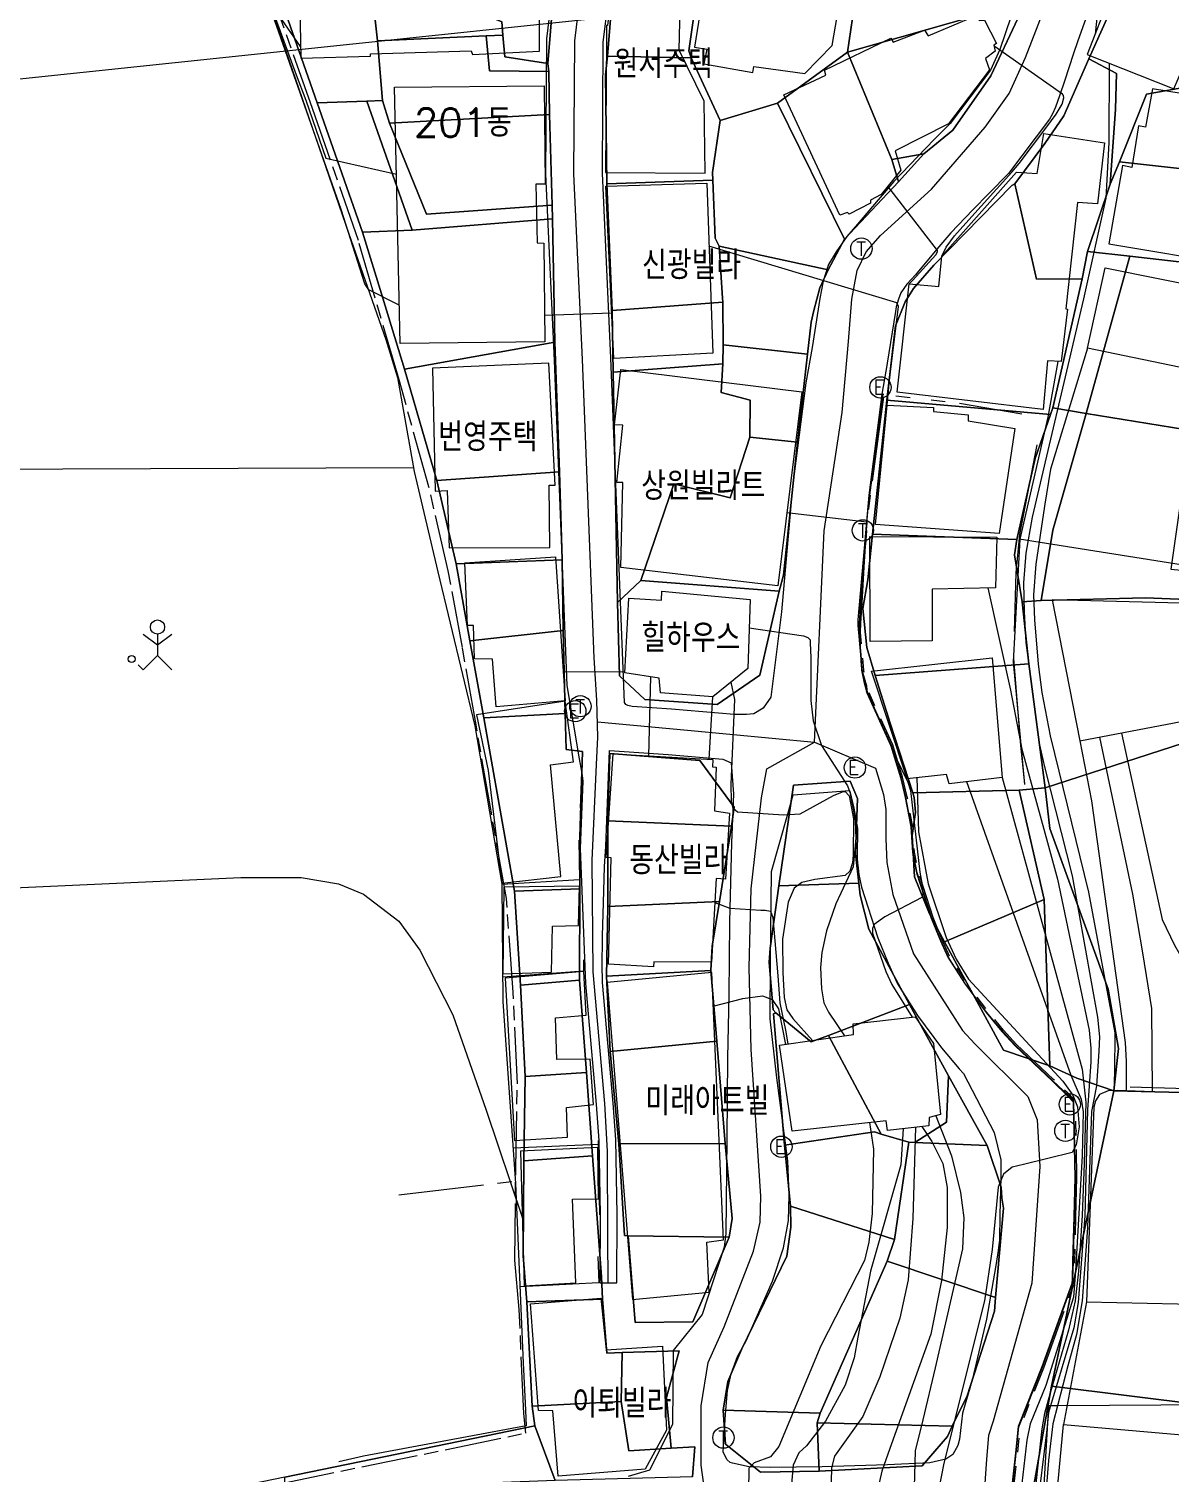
# Model space of a CAD drawing. Header units: feet. Extents: x 197796 to 199821, y 552499 to 555392.
# Drawn here: x 198933.8 to 199014.2, y 553423 to 553524.7 of the extents above; entities that cross this region are included whole.
import ezdxf

# ---------------------------------------------------------------- set-up
doc = ezdxf.new("R2010")
doc.units = ezdxf.units.FT
doc.header["$MEASUREMENT"] = 0
doc.linetypes.add('ANYANG1', pattern=[11.5, 6, -1, 1, -1.5, 1, -1])
doc.linetypes.add('JEON', pattern=[12, 4, -0.5, 1, -0.5, 4, -0.5, 1, -0.5])
for name, color, linetype in [('AAA001', 7, 'CONTINUOUS'), ('AAA002', 7, 'CONTINUOUS'), ('AAA008', 7, 'CONTINUOUS'), ('AAC001', 7, 'CONTINUOUS'), ('AAC006', 7, 'ANYANG1'), ('ABB001', 7, 'CONTINUOUS'), ('AD002', 7, 'CONTINUOUS'), ('AD0022', 1, 'CONTINUOUS'), ('AZ0202', 7, 'CONTINUOUS'), ('AZ0203', 7, 'CONTINUOUS'), ('AZ080', 1, 'CONTINUOUS'), ('AZ0801', 7, 'CONTINUOUS'), ('CAA001', 7, 'CONTINUOUS'), ('CAA002', 30, 'CONTINUOUS'), ('EA0018', 7, 'JEON'), ('wipco_image', 2, 'CONTINUOUS'), ('wipco_지적', 20, 'CONTINUOUS'), ('ZC002', 7, 'CONTINUOUS')]:
    doc.layers.add(name, color=color, linetype=linetype)
doc.styles.add('GHS', font='ROMANS', dxfattribs={"bigfont": 'NGSW.shx'})
doc.styles.add('NGSW', font='ROMANS.shx', dxfattribs={"bigfont": 'NGSW.shx'})
picture_1 = doc.add_image_def('image1.jpg', size_in_pixel=(8269, 5907))

# ---------------------------------------------------------------- blocks, each defined once
blk = doc.blocks.new('AZ0202')
at = {"layer": 'AZ0202'}
blk.add_circle((0, 0), 0.75, dxfattribs=at)
at = {"layer": 'AZ0202', "style": 'GHS'}
blk.add_text('E', height=1, dxfattribs=at).set_placement((-0.5, -0.48))
blk = doc.blocks.new('AZ0203')
at = {"layer": 'AZ0203'}
blk.add_circle((0, 0), 0.75, dxfattribs=at)
at = {"layer": 'AZ0203', "style": 'GHS'}
blk.add_text('T', height=1, dxfattribs=at).set_placement((-0.36, -0.52))
blk = doc.blocks.new('ABB001')
at = {"layer": 'ABB001'}
for points in [[(0, 0), (0, -1.5)], [(-1, 0), (0, -0.75), (1, 0)], [(0, -1.5), (-1, -2.5)], [(0, -1.5), (1, -2.5)], [(-1.35, -2.15), (-1, -2.5)]]:
    blk.add_lwpolyline(points, dxfattribs=at)
for centre, radius in [((0, 0.5), 0.5), ((-1.82, -1.75), 0.25)]:
    blk.add_circle(centre, radius, dxfattribs=at)

msp = doc.modelspace()

# ---------------------------------------------------------------- linework, layer by layer
at = {"layer": 'AAA001', "color": 255, "flags": 128}
for points in [[(198991.6, 553530.65), (198989.1, 553531.14), (198989.11, 553532.38), (198985.7, 553532.91), (198985.58, 553532.22), (198982.18, 553532.84), (198980.66, 553523.43), (198981.53, 553523.29), (198981.33, 553522.26), (198984.79, 553521.63), (198984.84, 553522.07), (198988.45, 553521.56), (198990.36, 553523.54)], [(199020.29, 553528.43), (199012.78, 553531.46), (199011.47, 553531), (199008.33, 553522.9), (199014.44, 553520.5), (199015.04, 553521.89), (199017.3, 553520.98)], [(198986.97, 553520.06), (198989.93, 553521.46), (198989.83, 553521.81), (198994.51, 553524.06), (198994.67, 553523.78), (198996.87, 553524.61), (198997.14, 553524.21), (199000.47, 553525.62), (199000.74, 553525.29), (199001.09, 553525.33), (199001.95, 553523.69), (199001.75, 553523.56), (199001.85, 553523.14), (199001.18, 553522.63), (199001.45, 553521.82), (198998.56, 553518.02), (198994.81, 553516.12), (198995.21, 553514.77), (198993.82, 553513.05), (198993.07, 553512.65), (198993.07, 553512.43), (198991.57, 553511.66), (198991.45, 553511.78), (198990.92, 553511.6)], [(199020.3, 553519.91), (199017.13, 553520.49), (199016.98, 553519.83), (199012.94, 553520.49), (199012.44, 553517.79), (199011.96, 553517.88), (199011.48, 553514.95), (199010.83, 553515.08), (199009.87, 553509.58), (199018.56, 553508.11), (199019.86, 553515.27), (199019.62, 553515.34)], [(198994.94, 553499.13), (198995.8, 553506.76), (198997.89, 553506.56), (198998.1, 553508.71), (199003.36, 553514.61), (199004.81, 553514.52), (199005.28, 553517.35), (199009.55, 553516.69), (199009.05, 553512.4), (199007.65, 553512.48), (199006.84, 553504.99), (199006.94, 553504.98), (199006.49, 553501.29), (199005.53, 553501.33), (199005.24, 553497.92)], [(199008.36, 553502.24), (199009.6, 553507.88), (199017.43, 553506.31), (199016.17, 553500.6)], [(198993.43, 553489.81), (198994.25, 553498.22), (198997.51, 553498.04), (198997.5, 553497.78), (198999.96, 553497.53), (198999.95, 553497.12), (199003.23, 553496.57), (199002.14, 553489.18)], [(199001.98, 553488.91), (199001.88, 553485.36), (198997.41, 553485.25), (198997.41, 553481.62), (198993.04, 553481.58), (198993.02, 553488.98)], [(198966.71, 553476.98), (198966.44, 553480.34), (198965.17, 553480.36), (198965.1, 553482.7), (198964.69, 553482.71), (198964.49, 553487.11), (198970.89, 553487.54), (198971.57, 553477.39)], [(199001.63, 553480.43), (199002.34, 553472), (198998.6, 553471.56), (198998.42, 553472.22), (198995.65, 553471.91), (198993.13, 553479.49)], [(198967.1, 553464.56), (198971.26, 553465.03), (198970.53, 553472.9), (198972.15, 553473.11), (198971.57, 553477.38), (198965.32, 553476.41), (198966.13, 553472.5)], [(198967.18, 553458.17), (198970.59, 553458.3), (198970.66, 553461.54), (198972.5, 553461.57), (198972.58, 553464.35), (198967.25, 553464.27)], [(198971.72, 553446.67), (198971.65, 553448.76), (198973.55, 553448.97), (198973.32, 553452.17), (198970.98, 553452.14), (198970.87, 553455.08), (198973.05, 553455.26), (198972.87, 553458.33), (198967.34, 553457.87), (198967.98, 553446.44)], [(198996.22, 553455.14), (198997.51, 553453.26), (198998.01, 553448.26), (198997.2, 553448.06), (198997.18, 553447.48), (198994.27, 553447.15), (198994.18, 553447.83), (198987.54, 553447.1), (198986.66, 553453.15), (198991.88, 553453.91), (198991.84, 553454.65)], [(199010.48, 553449.96), (199009.81, 553449.94), (199009.2, 553449.67), (199008.92, 553449.24), (199008.8, 553448.78), (199008.29, 553435.07), (199016.83, 553434.89), (199017.12, 553442.43), (199020.41, 553442.24), (199020.41, 553441.92), (199026.94, 553441.74), (199027.1, 553445.04), (199027.3, 553445.04), (199027.4, 553449.33)], [(198972.32, 553436.43), (198972.07, 553442.32), (198973.91, 553442.33), (198973.86, 553445.94), (198968.42, 553445.68), (198968.68, 553436.21)], [(199022.02, 553425.11), (199021.06, 553414.24), (199006.59, 553415.68), (199006.68, 553417.28), (199005.82, 553417.41), (199006.66, 553426.44)]]:
    msp.add_lwpolyline(points, close=True, dxfattribs=at)
at = {"layer": 'AAA002', "color": 255, "flags": 128}
for points in [[(198970.7, 553532.94), (198965.01, 553532.74), (198965.02, 553532.92), (198957.07, 553532.71), (198957.04, 553532.51), (198951.51, 553532.32), (198951.57, 553526.24), (198952.86, 553526.25), (198952.94, 553522.65), (198957.85, 553522.78), (198957.85, 553522.96), (198964.94, 553523.17), (198965.04, 553522.9), (198969.75, 553523.13), (198969.75, 553526.64), (198970.45, 553526.78)], [(198981.43, 553514.54), (198981.34, 553519.63), (198979.58, 553523.22), (198979.74, 553529.18), (198980.35, 553529.3), (198980.24, 553532.35), (198975.57, 553532.35), (198975.1, 553527.48), (198974.84, 553527.48), (198974.55, 553524.95), (198974.47, 553524.95), (198974.46, 553524.02), (198974.39, 553514.59)], [(198970.08, 553520.69), (198970.16, 553513.78), (198969.5, 553513.78), (198969.58, 553509.64), (198970.05, 553509.63), (198970.13, 553502.68), (198959.93, 553502.55), (198959.53, 553520.61)], [(198981.97, 553501.87), (198974.99, 553501.5), (198974.43, 553513.63), (198981.53, 553513.84)], [(198970.47, 553488.2), (198970.44, 553492.58), (198970.85, 553492.58), (198970.42, 553501.17), (198962.22, 553500.81), (198962.39, 553492.17), (198963.24, 553492.21), (198963.39, 553488.16)], [(198975.48, 553486.79), (198975.62, 553492.76), (198975.19, 553492.77), (198975.62, 553496.81), (198975.03, 553496.84), (198975.48, 553500.72), (198988.24, 553499.15), (198986.53, 553485.49)], [(198984.59, 553484.54), (198984.43, 553479.68), (198981.97, 553477.68), (198978.28, 553477.97), (198978.19, 553479), (198975.76, 553479.37), (198976.05, 553484.63), (198978.35, 553484.48), (198978.38, 553485.13)], [(198981.86, 553459), (198977.8, 553459.02), (198977.79, 553458.68), (198974.62, 553458.85), (198974.81, 553466.35), (198974.45, 553466.36), (198974.95, 553473.66), (198981.97, 553473.27), (198981.94, 553472.74), (198982.19, 553472.72), (198982.08, 553469.66), (198983.13, 553469.49), (198982.86, 553464.85), (198982.19, 553464.88)], [(198976.31, 553435.25), (198981.71, 553435.76), (198981.53, 553439.28), (198982.72, 553439.44), (198981.88, 553458.26), (198974.52, 553457.57)], [(198978.42, 553431.96), (198978.69, 553426.04), (198977.19, 553423.3), (198971.06, 553422.8), (198970.7, 553427.4), (198969.67, 553427.42), (198969.12, 553434.95), (198974.08, 553435.33), (198974.45, 553431.7)]]:
    msp.add_lwpolyline(points, close=True, dxfattribs=at)
at = {"layer": 'AAA008', "color": 255, "flags": 128}
msp.add_lwpolyline([(199019.65, 553477), (199018.55, 553484.19), (199005.87, 553484.52), (199007.82, 553474.57), (199017.53, 553476.43), (199017.52, 553476.65)], close=True, dxfattribs=at)
at = {"layer": 'AAC001', "color": 255, "flags": 128}
for points in [[(198974.14, 553551.31), (198943.89, 553546.23), (198943.1, 553545.87), (198942.87, 553545.26), (198949.53, 553529.72), (198950.92, 553525.93), (198956.33, 553510.27), (198958.92, 553502.85), (198959.75, 553500.17), (198960.92, 553493.55), (198962.6, 553486.47), (198965.2, 553475.64), (198967.09, 553464.5), (198967.17, 553456.23), (198968.06, 553443.41), (198968.6, 553430.76), (198968.73, 553427.97), (198968.81, 553426.34), (198957.35, 553424.21), (198955.62, 553423.81)], [(198952.92, 553523.48), (198951.13, 553526.06), (198946.55, 553537.73), (198946.06, 553540.94), (198950.68, 553542.19), (198956.33, 553543.5), (198967.51, 553545.76), (198975.59, 553547.34), (198974.09, 553538.57)], [(199004.79, 553495.43), (199003.57, 553489.11), (199003.31, 553486.41), (199003.2, 553482.29)], [(199003.54, 553488.8), (199015.55, 553486.9), (199020.9, 553486.39), (199024.25, 553486.04), (199024.01, 553483.83), (199025.26, 553483.72), (199026.69, 553483.53), (199027.03, 553485.92), (199032.58, 553485.69), (199037.23, 553485.42), (199039.85, 553485.12), (199044.71, 553484.21), (199044.35, 553478.18), (199043.88, 553476.23)], [(199003.95, 553471.55), (199003.67, 553474.26), (199003.17, 553480.38)], [(198972.72, 553472.37), (198972.61, 553469.83)], [(198972.53, 553467.59), (198972.56, 553464.79), (198967.09, 553464.46)], [(198972.86, 553459.15), (198972.86, 553458.37), (198967.16, 553457.94)], [(199011.37, 553450.23), (199043.54, 553449.28)], [(198973.89, 553446.17), (198967.89, 553445.9)], [(198973.88, 553446.44), (198973.97, 553441.2)], [(198973.87, 553438.28), (198973.92, 553436.43), (198968.37, 553436.13)], [(199027.79, 553428.03), (199022.98, 553427.91), (199021.29, 553427.87), (199017.95, 553427.83), (199013.52, 553427.81), (199006.28, 553427.75), (199005.61, 553427.75), (199005.27, 553422.18), (199005.12, 553416.18), (199005.09, 553414.96)]]:
    msp.add_lwpolyline(points, dxfattribs=at)
at = {"layer": 'AAC006', "color": 255, "flags": 128}
for points in [[(199010.23, 553384.03), (199009.06, 553388.51), (199007.07, 553396.19), (199005.35, 553403.31), (199003.59, 553409.06), (199002.53, 553413.61), (199002.54, 553413.96), (199002.71, 553416.37), (199002.95, 553420.03), (199003.44, 553424.42), (199003.62, 553426.26), (199005.28, 553430.44), (199007.4, 553436.35), (199007.42, 553436.67), (199007.46, 553437.9), (199007.54, 553441.07), (199007.61, 553443.84), (199007.5, 553449.22), (199007.1, 553449.65), (199005.97, 553450.73), (199003.35, 553453.21), (199002.44, 553454.21), (199001.33, 553455.54), (198999.8, 553457.59), (198998.64, 553459.43), (198998.12, 553460.57), (198997.48, 553462.14), (198996.46, 553465.32), (198996.17, 553466.74), (198996.05, 553468.53), (198995.66, 553470.63), (198995.33, 553472.02), (198994.65, 553474.29), (198992.95, 553477.99), (198992.9, 553478.45), (198992.68, 553479.22), (198992.59, 553479.56), (198992.56, 553480.11), (198992.37, 553482.2), (198992.39, 553482.87), (198992.5, 553484.69), (198992.64, 553487.22), (198992.94, 553490.91), (198994.03, 553498.97), (198994.26, 553498.95), (198999.12, 553498.38), (199003.74, 553497.6)], [(198959.85, 553442.62), (198968.05, 553443.58)]]:
    msp.add_lwpolyline(points, dxfattribs=at)
at = {"layer": 'AD002', "color": 255, "flags": 128}
for points in [[(198981.56, 553420.53), (198981.15, 553423.57), (198981.15, 553427.76), (198981.64, 553430.8), (198982.75, 553433.32), (198984.82, 553438.66), (198985.3, 553440.68), (198985.35, 553442.51), (198984.67, 553452.85), (198984.53, 553458.63), (198984.67, 553464.16), (198985.38, 553470.57), (198985.76, 553472.61), (198989.12, 553474.49), (198989.8, 553489.36), (198991.08, 553497.69), (198991.53, 553502.69), (198991.76, 553505.68), (198992.13, 553507.69), (198992.76, 553509.02), (198993.77, 553510.17), (198997.37, 553513.42), (199001.15, 553517.78), (199002.84, 553520.17), (199003.98, 553522.69), (199007.72, 553532.35)], [(198974.6, 553436.42), (198974.57, 553439.64), (198974.53, 553445.68), (198974.35, 553449.04), (198973.54, 553458.32), (198973.46, 553466.16), (198973.76, 553472.91), (198973.87, 553474.85), (198973.8, 553477.44), (198973.6, 553480.43), (198972.78, 553501.44), (198972.18, 553514.5), (198972.24, 553523.87), (198972.71, 553527.74)], [(198973.84, 553475.93), (198980.18, 553475.33), (198989.12, 553474.49)], [(198989.12, 553474.49), (198993.41, 553472.65), (198993.98, 553470.8), (198994.14, 553469.74), (198994.14, 553467.67), (198994.22, 553466.01), (198994.65, 553463.77), (198996.09, 553459.58), (198999.54, 553454.19), (199000.42, 553453.25), (199004.16, 553449.54), (199004.82, 553447.9), (199004.99, 553444.6), (199004.43, 553436.4), (199001.71, 553426.68), (199001.39, 553425.66), (199001.23, 553424), (199001.03, 553420.94)]]:
    msp.add_lwpolyline(points, dxfattribs=at)
at = {"layer": 'AD0022', "color": 255, "flags": 128}
for points in [[(199010.34, 553531.36), (199007.68, 553523.88), (199007.34, 553522.9), (199006.75, 553521.09), (199006.39, 553520), (199006.09, 553519.19), (199005.9, 553518.74), (199005.69, 553518.36), (199002.78, 553514.52), (199001.43, 553513.14), (199000.28, 553511.96), (198998.73, 553510.35), (198997.75, 553509.19), (198996.24, 553507.4), (198995.64, 553506.73), (198995.21, 553506.12), (198995.05, 553505.68), (198994.88, 553505.13), (198994.82, 553504.8), (198994.25, 553501.18), (198994.24, 553501.14), (198993.86, 553498.98), (198992.95, 553491.88), (198992.17, 553483.1), (198992.17, 553483.02), (198992.17, 553482.71), (198992.19, 553482.41), (198992.22, 553482.2), (198992.41, 553480.1), (198992.44, 553479.56), (198992.44, 553479.55), (198992.61, 553478.76), (198992.81, 553477.95), (198994.51, 553474.24), (198995.19, 553471.99), (198995.51, 553470.6), (198995.9, 553468.52), (198996.02, 553466.73), (198996.31, 553465.28), (198997.34, 553462.09), (198997.99, 553460.51), (198998.51, 553459.36), (198999.68, 553457.51), (199001.21, 553455.45), (199002.32, 553454.12), (199003.25, 553453.11), (199005.87, 553450.63), (199007, 553449.55), (199007.35, 553449.16), (199007.46, 553443.84), (199007.39, 553441.08), (199007.31, 553437.92), (199007.27, 553436.69), (199007.25, 553436.38), (199005.14, 553430.5), (199003.48, 553426.3), (199003.29, 553424.44), (199002.8, 553420.04)], [(198970.97, 553530.03), (198970.24, 553524), (198970.18, 553514.47), (198970.78, 553501.35), (198971.68, 553478.48), (198972.54, 553473.31), (198972.72, 553472.42), (198972.76, 553472.15), (198972.81, 553471.75), (198972.62, 553466.99), (198972.99, 553457.49), (198973.75, 553448.97), (198973.93, 553446.45), (198974.02, 553441.2), (198974, 553436.42), (198975.2, 553436.42)], [(199002.96, 553525.54), (199002.17, 553523.26), (199001.53, 553521.81), (198998.68, 553518.05), (198997.56, 553516.91), (198996.41, 553515.72), (198994.71, 553513.97), (198993.62, 553512.67), (198992.16, 553510.95), (198991.39, 553510.09), (198990.65, 553509.02), (198990.12, 553508.11), (198989.73, 553506.95), (198989.5, 553505.73), (198988.95, 553502.27), (198988.52, 553499.78), (198987.58, 553492.46), (198986.8, 553483.67), (198986.05, 553477.66), (198985.51, 553476.88), (198984.84, 553476.48), (198984.33, 553476.44), (198983.46, 553476.44), (198979.06, 553476.81), (198976.28, 553476.99), (198975.98, 553477.06), (198975.83, 553477.15), (198975.73, 553477.28), (198974.77, 553501.52), (198974.18, 553514.54), (198974.24, 553523.75), (198974.94, 553529.5)], [(198975.2, 553436.42), (198975.22, 553441.21), (198975.13, 553446.5), (198974.95, 553449.07), (198974.19, 553457.57), (198974.18, 553457.87), (198974.17, 553458.55), (198974.18, 553460.86), (198974.25, 553463.17), (198974.32, 553465.74), (198974.43, 553467.15), (198974.69, 553473.89), (198978.82, 553473.61), (198982.67, 553473.29), (198983.25, 553473.04), (198983.42, 553470.86), (198983.28, 553467.41), (198983.13, 553461.83), (198983.09, 553456.68), (198983, 553452.27), (198982.94, 553446.59), (198982.87, 553439.9), (198982.76, 553438.93), (198981.21, 553434.19), (198979.17, 553431.66), (198979.12, 553426.44), (198977.51, 553423.22), (198975.99, 553422.78)]]:
    msp.add_lwpolyline(points, dxfattribs=at)
at = {"layer": 'AD0022', "color": 255}
msp.add_lwpolyline([(198999.33, 553425.4), (198999.23, 553424.96), (198998.88, 553424.32), (198998.38, 553424.01), (198997.24, 553423.75), (198994.26, 553423.61), (198989.67, 553423.46), (198985.99, 553423.41), (198984.52, 553423.46), (198983.35, 553423.73), (198983.19, 553423.77), (198982.98, 553423.95), (198982.7, 553424.49), (198982.85, 553427.17), (198983, 553428.84), (198983.25, 553430), (198983.71, 553431.24), (198984.31, 553432.34), (198986.16, 553436.54), (198986.94, 553438.88), (198987.3, 553440.8), (198987.34, 553442.6), (198987.24, 553445.01), (198986.48, 553450.86), (198986.01, 553455), (198986.02, 553459.02), (198986.1, 553465.37), (198987.22, 553469.35), (198987.62, 553470.77), (198991.6, 553471.09), (198991.62, 553471.03), (198991.89, 553469.85), (198992.16, 553468.4), (198992.16, 553468.02), (198992.13, 553466.85), (198992.14, 553466.34), (198992.15, 553465.97), (198992.19, 553465.63), (198992.25, 553465.18), (198992.44, 553464.27), (198993.58, 553460.71), (198994.32, 553458.93), (198994.98, 553457.46), (198996.38, 553455.24), (198998.07, 553452.97), (198999.31, 553451.49), (198999.61, 553451.16), (199001.77, 553447), (199002.24, 553445.07), (199002.26, 553443.86), (199002.19, 553441.21), (199002.15, 553439.42), (199002.12, 553439.09), (199002.07, 553438.7), (199001.9, 553437.65), (199001.23, 553433.85), (199000.23, 553429.57), (198999.56, 553427.25), (198999.33, 553425.4)], dxfattribs=at)
at = {"layer": 'AZ080', "color": 255, "flags": 128}
msp.add_lwpolyline([(198974.14, 553551.31), (198943.89, 553546.23), (198943.1, 553545.87), (198942.87, 553545.26), (198949.53, 553529.72), (198950.92, 553525.93), (198956.33, 553510.27), (198958.92, 553502.85), (198959.75, 553500.17), (198960.92, 553493.55), (198962.6, 553486.47), (198965.2, 553475.64), (198967.09, 553464.5), (198967.17, 553456.23), (198968.06, 553443.41), (198968.6, 553430.76), (198968.73, 553427.97)], dxfattribs=at)
at = {"layer": 'AZ0801', "color": 255, "flags": 128}
for points in [[(199003.95, 553471.51), (199003.15, 553480.15), (199003.62, 553488.79), (199005.58, 553497.36), (199006.3, 553501.3)], [(199002.85, 553420.03), (199003.34, 553424.43), (199003.53, 553426.28), (199005.18, 553430.48), (199007.3, 553436.37), (199007.32, 553436.68), (199007.36, 553437.91), (199007.44, 553441.07), (199007.51, 553443.84), (199007.4, 553449.18), (199007.03, 553449.58), (199005.9, 553450.66), (199003.28, 553453.14), (199002.36, 553454.15), (199001.25, 553455.48), (198999.72, 553457.53), (198998.55, 553459.38), (198998.03, 553460.53), (198997.38, 553462.1), (198996.36, 553465.29), (198996.07, 553466.73), (198995.95, 553468.52), (198995.56, 553470.61), (198995.24, 553472), (198994.55, 553474.25), (198992.86, 553477.96), (198992.81, 553478.43), (198992.49, 553479.55), (198992.49, 553479.56), (198992.46, 553480.1), (198992.27, 553482.2), (198992.29, 553482.87), (198992.4, 553484.69), (198992.58, 553487.17), (198992.9, 553490.98), (198993.97, 553499)]]:
    msp.add_lwpolyline(points, dxfattribs=at)
at = {"layer": 'CAA001', "color": 255, "flags": 128}
for points, elevation in [([(198960.88, 553493.8), (198929.97, 553493.68), (198926.86, 553493.54), (198923.41, 553493.2), (198921.58, 553492.92), (198918.8, 553492.28), (198917.3, 553492.16), (198913.79, 553492.15), (198907.87, 553491.73), (198906.13, 553492.2), (198905.46, 553492.58), (198905.17, 553492.96), (198904.92, 553493.42), (198904.58, 553494.74), (198903.37, 553507.18), (198902.93, 553510.08), (198902.37, 553511.29), (198900.87, 553513.12), (198900.12, 553514.53), (198900.02, 553515.4), (198900.58, 553519.24), (198900.65, 553520.31)], 50), ([(199008.36, 553502.24), (199005.76, 553493.72), (199005.32, 553491.11), (199004.71, 553487.03), (199004.54, 553484.85), (199004.63, 553483.11), (199004.89, 553479.98), (199005.15, 553477.98), (199005.72, 553474.93), (199008.42, 553463.92), (199010.28, 553454.03), (199010.25, 553451.25), (199010.22, 553449.95)], 45), ([(198977.45, 553473.52), (198977.59, 553479.09)], 55), ([(198996.34, 553471.99), (198996.44, 553468.17), (198997.12, 553464.52), (198998.39, 553460.74), (198999.1, 553459.2), (198999.97, 553457.79), (199006.61, 553450.61), (199007.32, 553449.64), (199007.64, 553448.8), (199007.78, 553447.4), (199007.56, 553446.13), (199007.28, 553445.6), (199003.85, 553444.76), (199003.05, 553444.56), (199002.43, 553444.06), (199002.06, 553443.15), (199001.63, 553438.76), (199001.09, 553435.16), (198998.24, 553423.71), (198997.87, 553421.8)], 50), ([(198930.91, 553417.31), (198928.33, 553428.13), (198925.73, 553440.1), (198925.27, 553442.75), (198925.22, 553443.95), (198925.41, 553444.99), (198925.73, 553447.13), (198926.48, 553450.7), (198927.8, 553456.57), (198928.78, 553459.96), (198929.53, 553461.75), (198930.34, 553462.96), (198931.2, 553463.82), (198932.72, 553464.23), (198948.72, 553464.96), (198952.96, 553464.96), (198955.6, 553464.52), (198957.36, 553463.79), (198959.84, 553461.89), (198961.31, 553459.84), (198963.65, 553455.3), (198965.99, 553448.57), (198968.55, 553440.97)], 50), ([(198981.99, 553455.89), (198984.08, 553456.44), (198985.45, 553456.63), (198986.15, 553456.38), (198986.59, 553455.72), (198987.07, 553453.21)], 55), ([(198993, 553447.7), (198993.29, 553445.84), (198993.19, 553441.31), (198992.96, 553439.28), (198992.65, 553437.98), (198989.56, 553431.99), (198986.62, 553424.9), (198986.03, 553424.17), (198984.87, 553423.74), (198984.5, 553423.37), (198984.47, 553421.74), (198985.99, 553413.82)], 55)]:
    msp.add_lwpolyline(points, dxfattribs=dict(at, elevation=elevation))
at = {"layer": 'CAA002', "color": 255, "flags": 128}
for points, elevation in [([(198959.87, 553505.25), (198957.72, 553506.34), (198957.44, 553506.77), (198955.79, 553511.99), (198949.59, 553529.65), (198942.91, 553545.24), (198943.15, 553545.85), (198943.88, 553546.19), (198969.81, 553550.57), (198969.82, 553550.65), (198969.68, 553552.76), (198969.56, 553553.03), (198969.38, 553553.14), (198963.72, 553553.38)], 53), ([(198972.1, 553553.49), (198972.12, 553550.93), (198943.87, 553546.15), (198943.17, 553545.81), (198942.97, 553545.22), (198949.66, 553529.57), (198952.62, 553521.47), (198953.29, 553519.7), (198954.71, 553515.61), (198959.67, 553514.48)], 54), ([(199014.13, 553545.77), (199006.57, 553536.87), (199006.23, 553536.3), (199005.43, 553533.8), (199005.43, 553533.5), (199005.58, 553533.27), (199009.22, 553531.15), (199009.45, 553530.89), (199009.56, 553530.55), (199009.41, 553529.37), (199008.89, 553524.34)], 46), ([(198998.1, 553508.71), (198998.41, 553509.35), (198998.98, 553510.15), (198999.79, 553511.04), (199003.03, 553514.61), (199003.55, 553515.22), (199005.49, 553517.81), (199006.15, 553518.71), (199006.56, 553519.42), (199006.69, 553519.86), (199006.67, 553520.03), (199006.6, 553520.12), (199001.77, 553523.49)], 47), ([(199009.89, 553522.29), (199009.85, 553516.71), (199009.65, 553512.78), (199008.08, 553505.71), (199004.45, 553490.33), (199004.01, 553487.8), (199003.84, 553485.7), (199003.9, 553483.66), (199004.01, 553481.5), (199004.97, 553474.3), (199005.33, 553472.76), (199007.28, 553465.08), (199009.06, 553455.12), (199009.21, 553453.74), (199009.16, 553452.73), (199009, 553450.29), (199008.64, 553448.48), (199008.35, 553440.3), (199007.99, 553435.16), (199007.57, 553432.77), (199006.97, 553430.57), (199005.92, 553426.5), (199005.61, 553423.92), (199005.37, 553421.03)], 46), ([(198995.8, 553506.76), (198996.05, 553507.01), (198997.67, 553508.81), (198997.79, 553509.02), (198997.79, 553509.11), (198994.3, 553513.64)], 48), ([(198994.25, 553498.22), (198994.38, 553499.73), (198994.47, 553500.56), (198995.05, 553505.17), (198994.93, 553505.42), (198981.69, 553509.42)], 49), ([(198970.11, 553504.55), (198974.84, 553504.72)], 57), ([(198987.18, 553490.65), (198992.81, 553490), (198992.82, 553489.98), (198992.82, 553489.94), (198992.79, 553489.68), (198992.76, 553489.38), (198992.3, 553482.07), (198992.41, 553479.83), (198992.83, 553478.03), (198994.88, 553473.35), (198995.71, 553471.66), (198995.88, 553471.08), (198996.54, 553465.33), (198996.7, 553464.44), (198996.76, 553463.87), (198996.69, 553463.54), (198994.07, 553462.18), (198993.32, 553461.65), (198993.2, 553461.37), (198993.2, 553461.03), (198994.16, 553458.35), (198994.57, 553457.43), (198996, 553455.12)], 51), ([(199001.34, 553485.35), (199002.93, 553478.16), (199003.72, 553474), (199005.6, 553467.17), (199006.24, 553464.84), (199008.47, 553454.22), (199008.58, 553452.94), (199008.58, 553451.99), (199008.35, 553448.6), (199008.17, 553441.13), (199007.69, 553435.04), (199007.39, 553433.25), (199005.6, 553427.28), (199005.48, 553426.09), (199004.76, 553420.18), (199004.76, 553416.12), (199004.94, 553413.19), (199005.42, 553408.65), (199005.72, 553407.1), (199007.87, 553396.59), (199010.14, 553388.12), (199011.03, 553383.43), (199011.07, 553383.2)], 47), ([(198984.52, 553482.54), (198988.35, 553481.97), (198988.66, 553481.86), (198988.81, 553481.69), (198988.81, 553481.46), (198988.86, 553480.45), (198988.87, 553477.43), (198989.02, 553476), (198989.61, 553474.25), (198991.46, 553471.42), (198991.61, 553470.97), (198991.85, 553469.76), (198991.99, 553468.92), (198992.03, 553467.7), (198991.84, 553465.72), (198990.62, 553463.11), (198989.97, 553461.21), (198989.65, 553459.67), (198989.54, 553458.61), (198989.62, 553457.12), (198989.78, 553456.13), (198990.1, 553455.47), (198991.23, 553453.82)], 52), ([(198975.76, 553479.45), (198971.43, 553479.42)], 56), ([(198983.23, 553478.71), (198983.5, 553477.48), (198983.22, 553471.54), (198983.25, 553470.31), (198983.36, 553469.86), (198983.7, 553469.59), (198986.94, 553469.37), (198988.11, 553469.44), (198990.47, 553470.74), (198991.09, 553471), (198991.29, 553471.01), (198991.57, 553470.7), (198991.87, 553469.1), (198991.85, 553466.55), (198991.79, 553466), (198991.61, 553465.41), (198991.28, 553465.09), (198989.15, 553464.81), (198988.23, 553464.61), (198987.7, 553464.21), (198987.27, 553463.22), (198986.87, 553460.61), (198986.89, 553458.28), (198986.99, 553456.52), (198987.18, 553455.63), (198987.59, 553455.03), (198988.99, 553453.49)], 53), ([(198981.7, 553473.29), (198981.97, 553477.68)], 54), ([(199010.75, 553475.13), (199013.62, 553461.99), (199014.49, 553460.19), (199015.19, 553458.97), (199017, 553456.17), (199018.46, 553454.36), (199019.01, 553453.42), (199019.28, 553452.71), (199019.48, 553451.38), (199019.51, 553449.62)], 42), ([(199007.82, 553474.57), (199008.64, 553470.36), (199011.01, 553453.35), (199011.09, 553452), (199011.09, 553449.94)], 44), ([(199009.19, 553474.83), (199011.52, 553463.79), (199012.23, 553459.65), (199012.86, 553455.73), (199012.92, 553449.87)], 43), ([(198999.84, 553471.71), (199007.19, 553451.04), (199007.9, 553449.36), (199008.04, 553448.45), (199007.98, 553445.35), (199007.52, 553437.24), (199007.36, 553435.4), (199005.41, 553429.19), (199004.32, 553426.5), (199004.08, 553425.35), (199003.74, 553422.3), (199003.54, 553417.35), (199003.69, 553414.92), (199004.45, 553409.51), (199005.74, 553403.44), (199007.21, 553397.16), (199008.7, 553391.37), (199009.78, 553386.99), (199010.38, 553384.16), (199010.53, 553383.48), (199010.53, 553383.2)], 49), ([(199002.34, 553472), (199007.99, 553451.46), (199008.23, 553449.13), (199008.13, 553444.85), (199007.97, 553441.16), (199007.71, 553437.25), (199007.48, 553435.14), (199007.01, 553433.09), (199005.71, 553428.57), (199005.33, 553427.22), (199005.15, 553426.14), (199004.45, 553419.94), (199004.53, 553414.92), (199005.06, 553408.98), (199005.82, 553404.87), (199007.42, 553397.1), (199009.48, 553389.11), (199010.51, 553384.99), (199010.84, 553383.35), (199010.85, 553383.2)], 48), ([(198982.1, 553463.19), (198983.15, 553462.79), (198985.35, 553462.66), (198985.65, 553462.66), (198986.03, 553462.58), (198986.18, 553462.15), (198986.54, 553458.04), (198986.68, 553456.14), (198987.07, 553454.2), (198987.25, 553453.24)], 54), ([(198997.68, 553448.18), (198998.78, 553445.35), (198999.42, 553442.79), (198999.64, 553440.99), (198999.54, 553438.81), (198997.62, 553430.44), (198996.75, 553426.78), (198996.22, 553424.58), (198995.97, 553416.07)], 51), ([(198995.37, 553447.27), (198995.21, 553444.73), (198993.08, 553437.23), (198992.18, 553432.6), (198991.92, 553431.14), (198991.29, 553429.21), (198989.9, 553426.67), (198988.57, 553424.94), (198988.01, 553424.46), (198987.62, 553423.58), (198987.46, 553421.73), (198988.59, 553414.6)], 54), ([(198996.25, 553447.37), (198996.04, 553440.95), (198995.72, 553436.62), (198995.14, 553433.94), (198993.72, 553429.79), (198992.53, 553427.01), (198990.53, 553424.21), (198990.33, 553423.39), (198990.27, 553421.49), (198990.42, 553420.48), (198991.92, 553418.07), (198992.55, 553415.33)], 53), ([(198996.68, 553447.42), (198997.39, 553446.38), (198998.16, 553444.83), (198998.48, 553443.13), (198998.46, 553440.32), (198998.07, 553436.59), (198997.33, 553432.81), (198994.42, 553424.75), (198993.86, 553423.16), (198993.54, 553421.7), (198993.54, 553420.03), (198994.19, 553415.68)], 52), ([(199008.29, 553435.07), (199006.66, 553426.44)], 46)]:
    msp.add_lwpolyline(points, dxfattribs=dict(at, elevation=elevation))
at = {"layer": 'EA0018', "color": 255}
msp.add_lwpolyline([(198937.91, 553383.21), (198937.36, 553387.82), (198936.06, 553398.82), (198934.16, 553399.91), (198932.94, 553410.48), (198931.9, 553418.25), (198951.35, 553422.25), (198968.8, 553425.84), (198968.65, 553427.22), (198968.32, 553434.53), (198968.01, 553438.01), (198968.08, 553444.49), (198968.19, 553450.42), (198967.9, 553456.87), (198967.42, 553463.47), (198965.28, 553475.7), (198964.32, 553481.16), (198963.32, 553486.54), (198961.96, 553492.46), (198959.86, 553499.99), (198956.99, 553509.8), (198953.76, 553519.1), (198950.72, 553527.7)], dxfattribs=at)
at = {"layer": 'wipco_지적', "color": 20}
for points in [[(198990.94, 553534.51), (198990.8, 553534.71), (198991.19, 553537.34), (198996.97, 553536.37), (198998.52, 553536.02), (199000.83, 553535.11), (199006.67, 553532.75), (199003.45, 553525.44), (199000.62, 553525.67), (198991.44, 553523.06), (198992.74, 553531.88), (198990.94, 553534.51)], [(198971.32, 553534.25), (198970.34, 553522.27), (198967.31, 553522.75), (198967.16, 553524.27), (198967.1, 553525.2), (198965.78, 553525.74), (198965.5, 553529.13), (198964.45, 553529.01), (198964.02, 553533.45), (198971.32, 553534.25)], [(198988.54, 553532.81), (198990.94, 553534.51), (198992.74, 553531.88), (198991.44, 553523.06), (198986.52, 553519.47), (198982.49, 553518.27), (198980.44, 553522.68), (198980.26, 553523.16), (198981.61, 553532.52), (198988.54, 553532.81)], [(198981.61, 553532.52), (198980.26, 553523.16), (198980.44, 553522.68), (198974.55, 553522.79), (198975.32, 553532.34), (198977.91, 553532.96), (198981.61, 553532.52)], [(199020.41, 553527.74), (199017.76, 553521.05), (199012.52, 553520.11), (199010.6, 553515.36), (199009.96, 553513.77), (199010.33, 553519.06), (199010.41, 553521.56), (199008.45, 553522.61), (199011.91, 553530.29), (199015.6, 553531.43), (199020.41, 553527.74)], [(198957.83, 553528.53), (198964.45, 553529.01), (198965.5, 553529.13), (198965.78, 553525.74), (198967.1, 553525.2), (198967.16, 553524.27), (198966, 553524.23), (198958.34, 553523.87), (198957.83, 553528.53)], [(198951.09, 553528.1), (198957.83, 553528.53), (198958.34, 553523.87), (198958.68, 553519.67), (198957.59, 553519.63), (198954.1, 553519.51), (198951.09, 553528.1)], [(198991.44, 553523.06), (199000.62, 553525.67), (199003.45, 553525.44), (199001.54, 553521.4), (198998.87, 553517.58), (198996.83, 553515.91), (198994.57, 553515.51), (198991.44, 553523.06)], [(198966, 553524.23), (198966.23, 553521.75), (198970.42, 553521.71), (198970.45, 553518.67), (198959.19, 553518.07), (198958.68, 553519.67), (198958.34, 553523.87), (198966, 553524.23)], [(198967.16, 553524.27), (198967.31, 553522.75), (198970.34, 553522.27), (198970.42, 553521.71), (198966.23, 553521.75), (198966, 553524.23), (198967.16, 553524.27)], [(198986.52, 553519.47), (198991.44, 553523.06), (198994.57, 553515.51), (198995.05, 553513.93), (198991.24, 553509.91), (198986.52, 553519.47)], [(198974.55, 553522.79), (198980.44, 553522.68), (198982.49, 553518.27), (198981.94, 553514.59), (198981.97, 553514.05), (198974.5, 553513.8), (198974.41, 553521.48), (198974.55, 553522.79)], [(199008.45, 553522.61), (199010.41, 553521.56), (199010.33, 553519.06), (199009.96, 553513.77), (199008.35, 553509.03), (199007.98, 553507.11), (199004.76, 553507.09), (199003.24, 553513.8), (199005.35, 553516.64), (199006.69, 553518.59), (199008.45, 553522.61)], [(199022.56, 553520.95), (199021.76, 553518.69), (199020.22, 553517.23), (199020.49, 553515.14), (199020.34, 553514.28), (199010.6, 553515.36), (199012.52, 553520.11), (199017.76, 553521.05), (199022.56, 553520.95)], [(198957.59, 553519.63), (198960.77, 553510.54), (198957.29, 553510.4), (198954.1, 553519.51), (198957.59, 553519.63)], [(198958.68, 553519.67), (198959.19, 553518.07), (198961.79, 553511.66), (198970.64, 553512.29), (198970.67, 553511.34), (198960.77, 553510.54), (198957.59, 553519.63), (198958.68, 553519.67)], [(198986.52, 553519.47), (198991.24, 553509.91), (198990.09, 553507.75), (198982.4, 553509.4), (198982.13, 553509.98), (198981.97, 553514.05), (198981.94, 553514.59), (198982.49, 553518.27), (198986.52, 553519.47)], [(198959.19, 553518.07), (198970.45, 553518.67), (198970.64, 553512.29), (198961.79, 553511.66), (198959.19, 553518.07)], [(198996.83, 553515.91), (198995.05, 553513.93), (198994.57, 553515.51), (198996.83, 553515.91)], [(199020.34, 553514.28), (199019.24, 553507.91), (199017.26, 553508.02), (199011.33, 553508.71), (199008.35, 553509.03), (199009.96, 553513.77), (199010.6, 553515.36), (199020.34, 553514.28)], [(198974.5, 553513.8), (198981.97, 553514.05), (198982.13, 553509.98), (198982.4, 553509.4), (198982.64, 553505.76), (198982.66, 553505.47), (198974.86, 553504.89), (198974.5, 553513.8)], [(199003.24, 553513.8), (199004.76, 553507.09), (199007.98, 553507.11), (199005.91, 553498.02), (199005.76, 553497.57), (198994.23, 553498.57), (198994.82, 553503.79), (198995.52, 553505.5), (198996.09, 553506.43), (198997.53, 553508.08), (199003.02, 553513.69), (199003.24, 553513.8)], [(198970.67, 553511.34), (198970.84, 553502.64), (198960.25, 553500.74), (198958.71, 553505.76), (198957.29, 553510.4), (198960.77, 553510.54), (198970.67, 553511.34)], [(198990.09, 553507.75), (198989.49, 553506.47), (198989.07, 553504.88), (198988.89, 553504.07), (198988.63, 553501.81), (198982.68, 553502.46), (198982.66, 553505.47), (198982.64, 553505.76), (198982.4, 553509.4), (198990.09, 553507.75)], [(199008.35, 553509.03), (199011.33, 553508.71), (199008.25, 553497.64), (199005.91, 553498.02), (199007.98, 553507.11), (199008.35, 553509.03)], [(199011.33, 553508.71), (199017.26, 553508.02), (199017.25, 553495.47), (199016.68, 553495.66), (199015.38, 553495.67), (199015.22, 553496.5), (199008.25, 553497.64), (199011.33, 553508.71)], [(198982.66, 553505.47), (198982.68, 553502.46), (198982.66, 553501.12), (198974.94, 553500.54), (198974.86, 553504.89), (198982.66, 553505.47)], [(198960.25, 553500.74), (198970.84, 553502.64), (198971.17, 553493.51), (198962.51, 553492.92), (198960.25, 553500.74)], [(198982.68, 553502.46), (198988.63, 553501.81), (198987.93, 553495.6), (198984.58, 553495.97), (198984.59, 553498.57), (198982.54, 553499.1), (198982.66, 553501.12), (198982.68, 553502.46)], [(198974.94, 553500.54), (198982.66, 553501.12), (198982.54, 553499.1), (198984.59, 553498.57), (198984.58, 553495.97), (198983.19, 553491.69), (198979.21, 553492.67), (198976.88, 553485.87), (198975.24, 553484.32), (198974.94, 553500.54)], [(199005.76, 553497.57), (199004.67, 553494.46), (199003.38, 553488.76), (198993.2, 553489.13), (198994.23, 553498.57), (199005.76, 553497.57)], [(199008.25, 553497.64), (199005.92, 553489.42), (199005.08, 553484.46), (199003.75, 553484.37), (199003.22, 553487.68), (199003.38, 553488.76), (199004.67, 553494.46), (199005.76, 553497.57), (199005.91, 553498.02), (199008.25, 553497.64)], [(199017.25, 553495.47), (199017.82, 553495.16), (199017.85, 553492.5), (199015.07, 553492.58), (199014.22, 553486.67), (199022.52, 553485.86), (199024.06, 553485.8), (199024.03, 553484.17), (199012.45, 553484.64), (199005.08, 553484.46), (199005.92, 553489.42), (199008.25, 553497.64), (199015.22, 553496.5), (199015.38, 553495.67), (199016.68, 553495.66), (199017.25, 553495.47)], [(198984.58, 553495.97), (198987.93, 553495.6), (198986.93, 553486.25), (198986.64, 553485.13), (198976.88, 553485.87), (198979.21, 553492.67), (198983.19, 553491.69), (198984.58, 553495.97)], [(198971.17, 553493.51), (198971.34, 553487.32), (198963.88, 553487.04), (198962.51, 553492.92), (198971.17, 553493.51)], [(199003.38, 553488.76), (199003.22, 553487.68), (199003.75, 553484.37), (199004.23, 553480), (198993.4, 553479.18), (198992.81, 553481.15), (198992.52, 553483.89), (198992.87, 553485.92), (198993.2, 553489.13), (199003.38, 553488.76)], [(198971.34, 553487.32), (198971.41, 553482.34), (198964.84, 553481.63), (198963.88, 553487.04), (198971.34, 553487.32)], [(198976.88, 553485.87), (198986.64, 553485.13), (198985.28, 553479.2), (198982.27, 553477.13), (198977.17, 553477.48), (198975.38, 553479.16), (198975.24, 553484.32), (198976.88, 553485.87)], [(199027.61, 553485.7), (199027.13, 553478.08), (199014.98, 553476.3), (199015.1, 553474.42), (199005.37, 553471.28), (199004.23, 553480), (199003.75, 553484.37), (199005.08, 553484.46), (199012.45, 553484.64), (199024.03, 553484.17), (199026.41, 553484.06), (199026.68, 553485.76), (199027.61, 553485.7)], [(198971.41, 553482.34), (198971.57, 553476.5), (198965.84, 553476.2), (198964.84, 553481.63), (198971.41, 553482.34)], [(198993.4, 553479.18), (199004.23, 553480), (199005.37, 553471.28), (199003.55, 553471.11), (198996.05, 553470.92), (198994.45, 553475.82), (198993.4, 553479.18)], [(198965.84, 553476.2), (198971.57, 553476.5), (198971.62, 553473.96), (198972.77, 553473.84), (198972.56, 553467.04), (198972.59, 553464.15), (198967.99, 553463.99), (198965.84, 553476.2)], [(198974.7, 553473.68), (198974.57, 553468.94), (198974.57, 553462.92), (198974.47, 553458.02), (198974.74, 553452.71), (198975.35, 553446.2), (198975.75, 553439.74), (198976, 553439.73), (198976.5, 553433.63), (198980.55, 553433.68), (198983.12, 553439.64), (198983.32, 553440.94), (198982.84, 553446.22), (198982.25, 553453.43), (198981.83, 553458.41), (198981.92, 553460.13), (198982.44, 553463.27), (198983.27, 553468.58), (198983.46, 553469.92), (198981.05, 553473.2), (198974.7, 553473.68)], [(198974.7, 553473.68), (198981.05, 553473.2), (198983.46, 553469.92), (198983.27, 553468.58), (198974.57, 553468.94), (198974.7, 553473.68)], [(198991.63, 553471.75), (198987.64, 553471.46), (198986.61, 553464.37), (198986.01, 553459.98), (198985.94, 553458.97), (198986.21, 553455.65), (198986.4, 553455.43), (198986.23, 553455.35), (198987.02, 553446.12), (198987.43, 553441.82), (198987.45, 553440.35), (198987.17, 553438.3), (198984, 553431.78), (198983.01, 553429.46), (198982.7, 553427.46), (198982.86, 553425.06), (198985.31, 553423.08), (198989.46, 553423.15), (198996.71, 553423.54), (198998.49, 553425.61), (198998.82, 553426.32), (198999.89, 553428.47), (199001.8, 553434.42), (199001.87, 553435.39), (199002.43, 553441.67), (199002.32, 553442.38), (199002.28, 553443.16), (199001.29, 553446.08), (198998.57, 553450.99), (198995.82, 553456.02), (198992.95, 553461.32), (198992.34, 553463.71), (198992.25, 553464.55), (198992.02, 553466.65), (198992.15, 553470.53), (198991.63, 553471.75)], [(198992.25, 553464.55), (198986.61, 553464.37), (198987.64, 553471.46), (198991.63, 553471.75), (198992.15, 553470.53), (198992.02, 553466.65), (198992.25, 553464.55)], [(199003.55, 553471.11), (199005.31, 553463.42), (198998.28, 553460.42), (198997.23, 553462.39), (198996.18, 553465.01), (198996, 553467.92), (198996.23, 553469.55), (198996.14, 553470.6), (198996.05, 553470.92), (199003.55, 553471.11)], [(199005.37, 553471.28), (199005.71, 553468.42), (199009.8, 553457.1), (199010.54, 553452.91), (199010.21, 553449.93), (199007.61, 553450.83), (199005.7, 553451.69), (199005.31, 553463.42), (199003.55, 553471.11), (199005.37, 553471.28)], [(198974.57, 553468.94), (198983.27, 553468.58), (198982.44, 553463.27), (198974.57, 553462.92), (198974.57, 553468.94)], [(198972.59, 553464.15), (198972.56, 553457.72), (198968.41, 553457.37), (198967.99, 553463.99), (198972.59, 553464.15)], [(198992.25, 553464.55), (198992.34, 553463.71), (198992.95, 553461.32), (198995.82, 553456.02), (198990.11, 553453.83), (198988.88, 553453.38), (198986.4, 553455.43), (198986.21, 553455.65), (198985.94, 553458.97), (198986.01, 553459.98), (198986.61, 553464.37), (198992.25, 553464.55)], [(198982.44, 553463.27), (198981.92, 553460.13), (198981.83, 553458.41), (198974.47, 553458.02), (198974.57, 553462.92), (198982.44, 553463.27)], [(198998.28, 553460.42), (199005.31, 553463.42), (199005.7, 553451.69), (199002.43, 553452.81), (198998.28, 553460.42)], [(198974.47, 553458.02), (198981.83, 553458.41), (198982.25, 553453.43), (198974.74, 553452.71), (198974.47, 553458.02)], [(198968.41, 553457.37), (198972.56, 553457.72), (198973.06, 553451.24), (198968.75, 553450.95), (198968.41, 553457.37)], [(198990.11, 553453.83), (198995.82, 553456.02), (198998.57, 553450.99), (198998.43, 553447.73), (198996.2, 553446.3), (198995.78, 553446.33), (198993.81, 553446.88), (198990.11, 553453.83)], [(198986.23, 553455.35), (198986.4, 553455.43), (198988.88, 553453.38), (198990.11, 553453.83), (198993.81, 553446.88), (198993.34, 553447.06), (198987.02, 553446.12), (198986.23, 553455.35)], [(198982.25, 553453.43), (198982.84, 553446.22), (198975.35, 553446.2), (198974.74, 553452.71), (198982.25, 553453.43)], [(198973.06, 553451.24), (198973.48, 553445.36), (198968.64, 553445.01), (198968.75, 553450.95), (198973.06, 553451.24)], [(198996.2, 553446.3), (198998.43, 553447.73), (198998.57, 553450.99), (199001.29, 553446.08), (198996.2, 553446.3)], [(199028.58, 553449.49), (199028.9, 553441.58), (199029.02, 553438.02), (199028.98, 553428.19), (199025.98, 553428.08), (199020.93, 553427.87), (199016.88, 553427.72), (199016.58, 553427.8), (199005.81, 553429.15), (199010.21, 553449.93), (199028.58, 553449.49)], [(198993.81, 553446.88), (198995.78, 553446.33), (198994.76, 553439.46), (198987.43, 553441.82), (198987.02, 553446.12), (198993.34, 553447.06), (198993.81, 553446.88)], [(198982.84, 553446.22), (198983.32, 553440.94), (198983.12, 553439.64), (198976, 553439.73), (198975.75, 553439.74), (198975.35, 553446.2), (198982.84, 553446.22)], [(198995.78, 553446.33), (198996.2, 553446.3), (199001.29, 553446.08), (199002.28, 553443.16), (199002.32, 553442.38), (199002.43, 553441.67), (199001.87, 553435.39), (198994.24, 553437.94), (198994.76, 553439.46), (198995.78, 553446.33)], [(198973.48, 553445.36), (198974.11, 553436.85), (198974.2, 553435.28), (198968.86, 553435.07), (198968.59, 553438.31), (198968.64, 553445.01), (198973.48, 553445.36)], [(198987.43, 553441.82), (198994.76, 553439.46), (198994.24, 553437.94), (198989.53, 553427.24), (198982.7, 553427.46), (198983.01, 553429.46), (198984, 553431.78), (198987.17, 553438.3), (198987.45, 553440.35), (198987.43, 553441.82)], [(198976, 553439.73), (198983.12, 553439.64), (198980.55, 553433.68), (198976.5, 553433.63), (198976, 553439.73)], [(198994.24, 553437.94), (199001.87, 553435.39), (199001.8, 553434.42), (198999.89, 553428.47), (198998.82, 553426.32), (198989.31, 553426.55), (198989.53, 553427.24), (198994.24, 553437.94)], [(198974.2, 553435.28), (198974.49, 553431.46), (198975.57, 553431.51), (198975.5, 553428.07), (198969.24, 553427.73), (198968.86, 553435.07), (198974.2, 553435.28)], [(198979.6, 553431.63), (198978.7, 553428.35), (198979.03, 553424.77), (198976.05, 553424.58), (198975.5, 553428.07), (198975.57, 553431.51), (198979.6, 553431.63)], [(199005.81, 553429.15), (199016.58, 553427.8), (199016.88, 553419.96), (199025.63, 553420.76), (199025.75, 553417.8), (199026.75, 553417.85), (199030.82, 553418.43), (199032.83, 553418.42), (199036.28, 553418.65), (199044.8, 553418.5), (199045.73, 553418.45), (199045.8, 553411.42), (199033.24, 553410.88), (199032.76, 553414.5), (199026.82, 553414.15), (199019.42, 553412.05), (199019.06, 553413.75), (199003.92, 553415.24), (199004.41, 553421.24), (199005.81, 553429.15)], [(198975.5, 553428.07), (198976.05, 553424.58), (198979.03, 553424.77), (198980.69, 553424.87), (198980.54, 553422.76), (198970.85, 553422.51), (198969.42, 553426.36), (198969.24, 553427.73), (198975.5, 553428.07)], [(198989.53, 553427.24), (198989.31, 553426.55), (198989.46, 553423.15), (198985.31, 553423.08), (198982.86, 553425.06), (198982.7, 553427.46), (198989.53, 553427.24)], [(198969.42, 553426.36), (198970.85, 553422.51), (198951.82, 553421.77), (198951.82, 553422.74), (198969.42, 553426.36)], [(198989.31, 553426.55), (198998.82, 553426.32), (198998.49, 553425.61), (198996.71, 553423.54), (198989.46, 553423.15), (198989.31, 553426.55)]]:
    msp.add_lwpolyline(points, close=True, dxfattribs=at)
for points in [[(198980.54, 553422.76), (198980.69, 553424.87), (198979.03, 553424.77), (198978.7, 553428.35), (198979.6, 553431.63), (198975.57, 553431.51), (198974.49, 553431.46), (198974.2, 553435.28), (198974.11, 553436.85), (198973.48, 553445.36), (198973.06, 553451.24), (198972.56, 553457.72), (198972.59, 553464.15), (198972.56, 553467.04), (198972.77, 553473.84), (198971.62, 553473.96), (198971.57, 553476.5), (198971.41, 553482.34), (198971.34, 553487.32), (198971.34, 553487.32), (198971.17, 553493.51), (198970.84, 553502.64), (198970.67, 553511.34), (198970.64, 553512.29), (198970.45, 553518.67), (198970.42, 553521.71), (198970.34, 553522.27), (198971.32, 553534.25)], [(198975.32, 553532.34), (198974.55, 553522.79), (198974.41, 553521.48), (198974.5, 553513.8), (198974.86, 553504.89), (198974.94, 553500.54), (198975.24, 553484.32), (198975.38, 553479.16), (198977.17, 553477.48), (198982.27, 553477.13), (198985.28, 553479.2), (198986.64, 553485.13), (198986.93, 553486.25), (198987.93, 553495.6), (198988.63, 553501.81), (198988.89, 553504.07), (198989.07, 553504.88), (198989.49, 553506.47), (198990.09, 553507.75), (198991.24, 553509.91), (198995.05, 553513.93), (198996.83, 553515.91), (198998.87, 553517.58), (199001.54, 553521.4), (199003.45, 553525.44)], [(199011.91, 553530.29), (199008.45, 553522.61), (199006.69, 553518.59), (199005.35, 553516.64), (199003.24, 553513.8), (199003.02, 553513.69), (198997.53, 553508.08), (198996.09, 553506.43), (198995.52, 553505.5), (198994.82, 553503.79), (198994.23, 553498.57), (198993.2, 553489.13), (198992.87, 553485.92), (198992.52, 553483.89), (198992.81, 553481.15), (198993.4, 553479.18), (198994.45, 553475.82), (198996.05, 553470.92), (198996.14, 553470.6), (198996.23, 553469.55), (198996, 553467.92), (198996.18, 553465.01), (198997.23, 553462.39), (198998.28, 553460.42), (199002.43, 553452.81), (199005.7, 553451.69), (199007.61, 553450.83), (199010.21, 553449.93), (199005.81, 553429.15), (199004.41, 553421.24)], [(198951.09, 553528.1), (198954.1, 553519.51), (198957.29, 553510.4), (198958.71, 553505.76), (198960.25, 553500.74), (198962.51, 553492.92), (198963.88, 553487.04), (198964.84, 553481.63), (198965.84, 553476.2), (198967.99, 553463.99), (198968.41, 553457.37), (198968.75, 553450.95), (198968.64, 553445.01), (198968.59, 553438.31), (198968.86, 553435.07), (198969.24, 553427.73), (198969.42, 553426.36), (198951.82, 553422.74), (198932.44, 553418.75)], [(199028.58, 553449.49), (199010.21, 553449.93), (199010.54, 553452.91), (199009.8, 553457.1), (199005.71, 553468.42), (199005.37, 553471.28), (199015.1, 553474.42)]]:
    msp.add_lwpolyline(points, dxfattribs=at)

# ---------------------------------------------------------------- block references
at = {"layer": 'ABB001', "color": 255}
msp.add_blockref('ABB001', (198942.84, 553482.09), dxfattribs=at)
at = {"layer": 'AZ0202', "color": 255}
for p in [(198993.77, 553499.47), (198972.27, 553476.67), (198991.97, 553472.7), (199007.11, 553448.98), (198986.79, 553446)]:
    msp.add_blockref('AZ0202', p, dxfattribs=at)
at = {"layer": 'AZ0203', "color": 255}
for p in [(198992.43, 553509.24), (198992.53, 553489.4), (198972.63, 553477.02), (199006.8, 553447.12), (198982.71, 553425.52)]:
    msp.add_blockref('AZ0203', p, dxfattribs=at)

# ---------------------------------------------------------------- texts
at = {"layer": 'ZC002', "style": 'NGSW'}
for s, p in [('원서주택', (198974.96, 553521.24)), ('201동', (198960.91, 553517.11)), ('신광빌라', (198976.97, 553507.07)), ('번영주택', (198962.62, 553494.97)), ('상원빌라트', (198976.92, 553491.53)), ('힐하우스', (198976.92, 553480.83)), ('동산빌라', (198976.07, 553465.17)), ('미래아트빌', (198977.21, 553448.22)), ('이퇴빌라', (198972.06, 553426.93))]:
    msp.add_text(s, height=2, dxfattribs=at).set_placement(p)

# ---------------------------------------------------------------- pictures from other files: only their frames are drawn
at = {"layer": 'wipco_image'}
image = msp.add_image(picture_1, insert=(198928.54, 553018.66), size_in_units=(698.97, 499.31), rotation=5.99868, dxfattribs=at)
image.dxf.flags = 7

doc.saveas('drawing.dxf')
